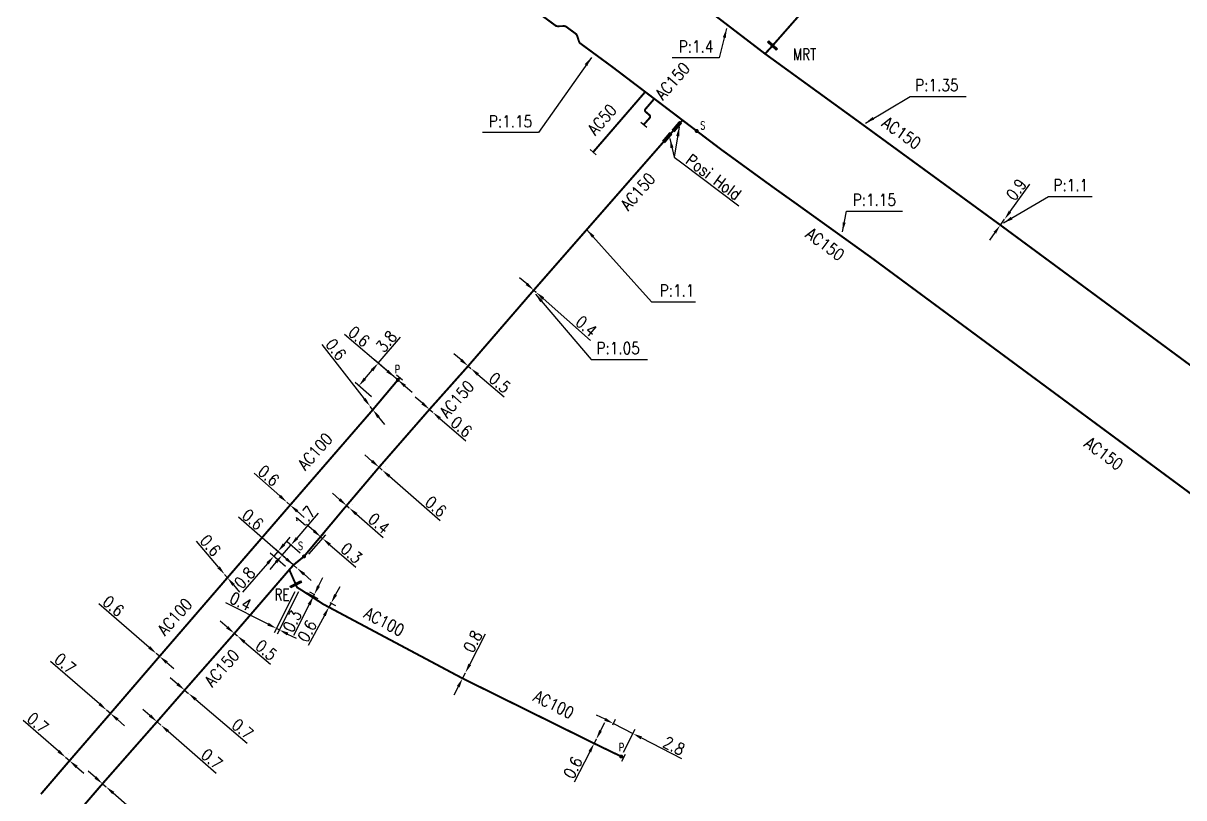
# Model space of a CAD drawing. Header units: millimetres. Extents: x 160996 to 162003, y 120996 to 122000.
# Drawn here: x 160997.7 to 161145.7, y 121788.2 to 121886.9 of the extents above; entities that cross this region are included whole.
import ezdxf
from ezdxf.enums import TextEntityAlignment as Align

# ---------------------------------------------------------------- set-up
doc = ezdxf.new("R2010")
doc.units = ezdxf.units.MM
doc.header["$PDMODE"] = 34
doc.linetypes.add('L_100_AP', pattern=[14, 10, -1.5, 1, -1.5])
doc.linetypes.add('L_100_PE', pattern=[14, 10, -1.5, 1, -1.5])
doc.layers.get('0').update_dxf_attribs({"linetype": 'CONTINUOUS'})
doc.layers.get('Defpoints').update_dxf_attribs({"linetype": 'CONTINUOUS'})
for name, color, linetype in [('L_140', 3, 'CONTINUOUS'), ('L_300', 7, 'CONTINUOUS'), ('L_340', 7, 'CONTINUOUS')]:
    doc.layers.add(name, color=color, linetype=linetype)
doc.styles.add('G_ROMANS', font='ROMANS.SHX', dxfattribs={"width": 0.75})
doc.styles.get("Standard").update_dxf_attribs({"font": 'romans.shx', "width": 0.85})
doc.dimstyles.get("Standard").update_dxf_attribs({"dimtxt": 1.5, "dimasz": 1.2, "dimexe": 0.625, "dimexo": 0.625, "dimgap": 0.25, "dimtad": 1, "dimdec": 1, "dimzin": 0, "dimdsep": 46, "dimtxsty": 'Standard', "dimcen": -0.5, "dimadec": 0, "dimazin": 0, "dimtfac": 1, "dimtdec": 1, "dimtmove": 0, "dimatfit": 3, "dimfxl": 0, "dimtolj": 1, "dimtzin": 0, "dimarcsym": 0})

# ---------------------------------------------------------------- blocks, each defined once
blk = doc.blocks.new('*D90')
at = {"layer": 'Defpoints', "color": 0, "linetype": 'Continuous', "transparency": 16777216}
for p in [(161072.61, 121796.91), (161072.98, 121797.62), (161073.97, 121793.43)]:
    blk.add_point(p, dxfattribs=at)
at = {"layer": 'L_340', "color": 0, "linetype": 'Continuous', "lineweight": -2, "transparency": 16777216}
for p, q in [((161071.91, 121798.17), (161070.84, 121798.72)), ((161072.9, 121797.47), (161073.26, 121798.18)), ((161072.98, 121797.62), (161075.47, 121796.35)), ((161074.26, 121793.98), (161075.75, 121796.9)), ((161076.54, 121795.8), (161081.66, 121793.18))]:
    blk.add_line(p, q, dxfattribs=at)
at = {"layer": 'L_340', "color": 0, "linetype": 'Continuous', "transparency": 16777216}
for points in [[(161072, 121798.35), (161071.82, 121797.99), (161072.98, 121797.62)], [(161076.63, 121795.98), (161076.44, 121795.62), (161075.47, 121796.35)]]:
    blk.add_solid(points, dxfattribs=at)
at = {"layer": 'L_340', "color": 0, "linetype": 'Continuous', "transparency": 16777216, "insert": (161080.7, 121794.79), "char_height": 1.5, "attachment_point": 5, "rotation": 332.8809}
blk.add_mtext('\\A1;2.8', dxfattribs=at)
blk = doc.blocks.new('*D91')
at = {"layer": 'Defpoints', "color": 0, "linetype": 'Continuous', "transparency": 16777216}
for p in [(161070.51, 121795.1), (161070.79, 121795.63), (161070.79, 121795.63)]:
    blk.add_point(p, dxfattribs=at)
at = {"layer": 'L_140', "color": 0, "linetype": 'Continuous', "lineweight": -2, "transparency": 16777216}
for p, q in [((161071.33, 121796.7), (161071.88, 121797.77)), ((161070.79, 121795.63), (161070.51, 121795.1)), ((161069.97, 121794.03), (161067.97, 121790.14))]:
    blk.add_line(p, q, dxfattribs=at)
at = {"layer": 'L_140', "color": 0, "linetype": 'Continuous', "transparency": 16777216}
for points in [[(161071.16, 121796.79), (161071.51, 121796.61), (161070.79, 121795.63)], [(161069.79, 121794.12), (161070.14, 121793.94), (161070.51, 121795.1)]]:
    blk.add_solid(points, dxfattribs=at)
at = {"layer": 'L_140', "color": 0, "linetype": 'Continuous', "transparency": 16777216, "insert": (161067.81, 121792.01), "char_height": 1.5, "attachment_point": 5, "rotation": 62.8809}
blk.add_mtext('\\A1;0.6', dxfattribs=at)
blk = doc.blocks.new('*D92')
at = {"layer": 'Defpoints', "color": 0, "linetype": 'Continuous', "transparency": 16777216}
for p in [(161054.11, 121804.1), (161054.11, 121804.1), (161053.74, 121803.39)]:
    blk.add_point(p, dxfattribs=at)
at = {"layer": 'L_140', "color": 0, "linetype": 'Continuous', "lineweight": -2, "transparency": 16777216}
for p, q in [((161054.66, 121805.17), (161056.66, 121809.05)), ((161053.74, 121803.39), (161054.11, 121804.1)), ((161053.19, 121802.32), (161052.64, 121801.26))]:
    blk.add_line(p, q, dxfattribs=at)
at = {"layer": 'L_140', "color": 0, "linetype": 'Continuous', "transparency": 16777216}
for points in [[(161054.48, 121805.26), (161054.83, 121805.07), (161054.11, 121804.1)], [(161053.02, 121802.42), (161053.37, 121802.23), (161053.74, 121803.39)]]:
    blk.add_solid(points, dxfattribs=at)
at = {"layer": 'L_140', "color": 0, "linetype": 'Continuous', "transparency": 16777216, "insert": (161055.04, 121808.1), "char_height": 1.5, "attachment_point": 5, "rotation": 62.7581}
blk.add_mtext('\\A1;0.8', dxfattribs=at)
blk = doc.blocks.new('L_340_07')
at = {"color": 0, "linetype": 'Continuous', "const_width": 0.25, "flags": 128}
blk.add_lwpolyline([(0, 0), (0.35, 0)], dxfattribs=at)
at = {"color": 0, "linetype": 'Continuous', "flags": 128}
blk.add_lwpolyline([(0.35, -0.5), (0.35, 0.5)], dxfattribs=at)
at = {"color": 0, "linetype": 'Continuous', "width": 0.75, "flags": 3}
for tag, p in [('DEF_LEG', (0.72, -3.47)), ('DEF_COUP', (0.72, -5.97)), ('DEF_TYPE', (0.72, -8.47))]:
    blk.add_attdef(tag, text='', height=1.2, dxfattribs=at).set_placement(p, align=Align.MIDDLE)
blk = doc.blocks.new('*D99')
at = {"layer": 'Defpoints', "color": 0, "linetype": 'Continuous', "transparency": 16777216}
for p in [(161041.97, 121838.07), (161041.97, 121838.07), (161042.31, 121837.64)]:
    blk.add_point(p, dxfattribs=at)
at = {"layer": 'L_140', "color": 0, "linetype": 'Continuous', "lineweight": -2, "transparency": 16777216}
for p, q in [((161041.24, 121839.02), (161035.86, 121845.97)), ((161042.31, 121837.64), (161041.97, 121838.07)), ((161043.04, 121836.69), (161043.78, 121835.74))]:
    blk.add_line(p, q, dxfattribs=at)
at = {"layer": 'L_140', "color": 0, "linetype": 'Continuous', "transparency": 16777216}
for points in [[(161041.39, 121839.14), (161041.08, 121838.9), (161041.97, 121838.07)], [(161043.2, 121836.81), (161042.88, 121836.57), (161042.31, 121837.64)]]:
    blk.add_solid(points, dxfattribs=at)
at = {"layer": 'L_140', "color": 0, "linetype": 'Continuous', "transparency": 16777216, "insert": (161037.62, 121845.33), "char_height": 1.5, "attachment_point": 5, "rotation": 307.7502}
blk.add_mtext('\\A1;0.6', dxfattribs=at)
blk = doc.blocks.new('*D100')
at = {"layer": 'Defpoints', "color": 0, "linetype": 'Continuous', "transparency": 16777216}
for p in [(161045.5, 121841.44), (161040.52, 121840.68), (161042.61, 121838.9)]:
    blk.add_point(p, dxfattribs=at)
at = {"layer": 'L_340', "color": 0, "linetype": 'Continuous', "lineweight": -2, "transparency": 16777216}
for p, q in [((161042.99, 121843.57), (161045.82, 121846.9)), ((161045.02, 121841.84), (161042.51, 121843.98)), ((161041.3, 121841.59), (161042.21, 121842.66)), ((161042.14, 121839.3), (161040.05, 121841.09))]:
    blk.add_line(p, q, dxfattribs=at)
at = {"layer": 'L_340', "color": 0, "linetype": 'Continuous', "transparency": 16777216}
for points in [[(161042.05, 121842.79), (161042.36, 121842.53), (161042.99, 121843.57)], [(161041.15, 121841.72), (161041.45, 121841.46), (161040.52, 121840.68)]]:
    blk.add_solid(points, dxfattribs=at)
at = {"layer": 'L_340', "color": 0, "linetype": 'Continuous', "transparency": 16777216, "insert": (161044.03, 121846.34), "char_height": 1.5, "attachment_point": 5, "rotation": 49.587}
blk.add_mtext('\\A1;3.8', dxfattribs=at)
blk = doc.blocks.new('*D101')
at = {"layer": 'Defpoints', "color": 0, "linetype": 'Continuous', "transparency": 16777216}
for p in [(161045.08, 121841.79), (161045.08, 121841.79), (161045.5, 121841.44)]:
    blk.add_point(p, dxfattribs=at)
at = {"layer": 'L_340', "color": 0, "linetype": 'Continuous', "lineweight": -2, "transparency": 16777216}
for p, q in [((161044.16, 121842.57), (161038.69, 121847.23)), ((161045.5, 121841.44), (161045.08, 121841.79)), ((161046.41, 121840.66), (161047.32, 121839.88))]:
    blk.add_line(p, q, dxfattribs=at)
at = {"layer": 'L_340', "color": 0, "linetype": 'Continuous', "transparency": 16777216}
for points in [[(161044.29, 121842.72), (161044.03, 121842.42), (161045.08, 121841.79)], [(161046.54, 121840.81), (161046.28, 121840.51), (161045.5, 121841.44)]]:
    blk.add_solid(points, dxfattribs=at)
at = {"layer": 'L_340', "color": 0, "linetype": 'Continuous', "transparency": 16777216, "insert": (161040.55, 121846.96), "char_height": 1.5, "attachment_point": 5, "rotation": 319.587}
blk.add_mtext('\\A1;0.6', dxfattribs=at)
blk = doc.blocks.new('*D102')
at = {"layer": 'Defpoints', "color": 0, "linetype": 'Continuous', "transparency": 16777216}
for p in [(161031.36, 121825.84), (161031.36, 121825.84), (161031.77, 121825.48)]:
    blk.add_point(p, dxfattribs=at)
at = {"layer": 'L_140', "color": 0, "linetype": 'Continuous', "lineweight": -2, "transparency": 16777216}
for p, q in [((161030.46, 121826.64), (161027.18, 121829.53)), ((161031.77, 121825.48), (161031.36, 121825.84)), ((161032.67, 121824.69), (161033.57, 121823.89))]:
    blk.add_line(p, q, dxfattribs=at)
at = {"layer": 'L_140', "color": 0, "linetype": 'Continuous', "transparency": 16777216}
for points in [[(161030.59, 121826.79), (161030.32, 121826.49), (161031.36, 121825.84)], [(161032.8, 121824.84), (161032.54, 121824.54), (161031.77, 121825.48)]]:
    blk.add_solid(points, dxfattribs=at)
at = {"layer": 'L_140', "color": 0, "linetype": 'Continuous', "transparency": 16777216, "insert": (161029.03, 121829.23), "char_height": 1.5, "attachment_point": 5, "rotation": 318.621}
blk.add_mtext('\\A1;0.6', dxfattribs=at)
blk = doc.blocks.new('*D103')
at = {"layer": 'Defpoints', "color": 0, "linetype": 'Continuous', "transparency": 16777216}
for p in [(161023.42, 121816.64), (161023.42, 121816.64), (161023.77, 121816.22)]:
    blk.add_point(p, dxfattribs=at)
at = {"layer": 'L_140', "color": 0, "linetype": 'Continuous', "lineweight": -2, "transparency": 16777216}
for p, q in [((161022.64, 121817.55), (161019.82, 121820.89)), ((161023.77, 121816.22), (161023.42, 121816.64)), ((161024.55, 121815.3), (161025.32, 121814.39))]:
    blk.add_line(p, q, dxfattribs=at)
at = {"layer": 'L_140', "color": 0, "linetype": 'Continuous', "transparency": 16777216}
for points in [[(161022.8, 121817.68), (161022.49, 121817.43), (161023.42, 121816.64)], [(161024.7, 121815.43), (161024.4, 121815.17), (161023.77, 121816.22)]]:
    blk.add_solid(points, dxfattribs=at)
at = {"layer": 'L_140', "color": 0, "linetype": 'Continuous', "transparency": 16777216, "insert": (161021.61, 121820.33), "char_height": 1.5, "attachment_point": 5, "rotation": 310.2196}
blk.add_mtext('\\A1;0.6', dxfattribs=at)
blk = doc.blocks.new('*D104')
at = {"layer": 'Defpoints', "color": 0, "linetype": 'Continuous', "transparency": 16777216}
for p in [(161014.71, 121806.56), (161014.71, 121806.56), (161015.12, 121806.2)]:
    blk.add_point(p, dxfattribs=at)
at = {"layer": 'L_140', "color": 0, "linetype": 'Continuous', "lineweight": -2, "transparency": 16777216}
for p, q in [((161013.8, 121807.34), (161007.38, 121812.89)), ((161015.12, 121806.2), (161014.71, 121806.56)), ((161016.03, 121805.42), (161016.94, 121804.63))]:
    blk.add_line(p, q, dxfattribs=at)
at = {"layer": 'L_140', "color": 0, "linetype": 'Continuous', "transparency": 16777216}
for points in [[(161013.93, 121807.5), (161013.67, 121807.19), (161014.71, 121806.56)], [(161016.16, 121805.57), (161015.9, 121805.26), (161015.12, 121806.2)]]:
    blk.add_solid(points, dxfattribs=at)
at = {"layer": 'L_140', "color": 0, "linetype": 'Continuous', "transparency": 16777216, "insert": (161009.24, 121812.61), "char_height": 1.5, "attachment_point": 5, "rotation": 319.169}
blk.add_mtext('\\A1;0.6', dxfattribs=at)
blk = doc.blocks.new('*D105')
at = {"layer": 'Defpoints', "color": 0, "linetype": 'Continuous', "transparency": 16777216}
for p in [(161008.37, 121799.34), (161008.37, 121799.34), (161008.86, 121798.92)]:
    blk.add_point(p, dxfattribs=at)
at = {"layer": 'L_140', "color": 0, "linetype": 'Continuous', "lineweight": -2, "transparency": 16777216}
for p, q in [((161007.47, 121800.13), (161001.23, 121805.56)), ((161008.86, 121798.92), (161008.37, 121799.34)), ((161009.77, 121798.13), (161010.67, 121797.34))]:
    blk.add_line(p, q, dxfattribs=at)
at = {"layer": 'L_140', "color": 0, "linetype": 'Continuous', "transparency": 16777216}
for points in [[(161007.6, 121800.28), (161007.34, 121799.98), (161008.37, 121799.34)], [(161009.9, 121798.28), (161009.64, 121797.98), (161008.86, 121798.92)]]:
    blk.add_solid(points, dxfattribs=at)
at = {"layer": 'L_140', "color": 0, "linetype": 'Continuous', "transparency": 16777216, "insert": (161003.09, 121805.28), "char_height": 1.5, "attachment_point": 5, "rotation": 318.9322}
blk.add_mtext('\\A1;0.7', dxfattribs=at)
blk = doc.blocks.new('*D106')
at = {"layer": 'Defpoints', "color": 0, "linetype": 'Continuous', "transparency": 16777216}
for p in [(161003.15, 121793.32), (161003.15, 121793.32), (161003.64, 121792.89)]:
    blk.add_point(p, dxfattribs=at)
at = {"layer": 'L_140', "color": 0, "linetype": 'Continuous', "lineweight": -2, "transparency": 16777216}
for p, q in [((161002.24, 121794.1), (160997.74, 121798.01)), ((161003.56, 121793.79), (161003.56, 121793.79)), ((161003.64, 121792.89), (161003.15, 121793.32)), ((161004.05, 121793.37), (161004.05, 121793.37)), ((161004.55, 121792.11), (161005.45, 121791.32))]:
    blk.add_line(p, q, dxfattribs=at)
at = {"layer": 'L_140', "color": 0, "linetype": 'Continuous', "transparency": 16777216}
for points in [[(161002.37, 121794.26), (161002.11, 121793.95), (161003.15, 121793.32)], [(161004.68, 121792.26), (161004.42, 121791.96), (161003.64, 121792.89)]]:
    blk.add_solid(points, dxfattribs=at)
at = {"layer": 'L_140', "color": 0, "linetype": 'Continuous', "transparency": 16777216, "insert": (160999.59, 121797.72), "char_height": 1.5, "attachment_point": 5, "rotation": 319.089}
blk.add_mtext('\\A1;0.7', dxfattribs=at)
blk = doc.blocks.new('*D108')
at = {"layer": 'Defpoints', "color": 0, "linetype": 'Continuous', "transparency": 16777216}
for p in [(161007.85, 121789.96), (161008.3, 121789.57), (161008.3, 121789.57)]:
    blk.add_point(p, dxfattribs=at)
at = {"layer": 'L_140', "color": 0, "linetype": 'Continuous', "lineweight": -2, "transparency": 16777216}
for p, q in [((161006.95, 121790.75), (161006.04, 121791.54)), ((161007.85, 121789.96), (161008.3, 121789.57)), ((161009.21, 121788.78), (161015.4, 121783.38))]:
    blk.add_line(p, q, dxfattribs=at)
at = {"layer": 'L_140', "color": 0, "linetype": 'Continuous', "transparency": 16777216}
for points in [[(161007.08, 121790.9), (161006.82, 121790.6), (161007.85, 121789.96)], [(161009.34, 121788.93), (161009.08, 121788.63), (161008.3, 121789.57)]]:
    blk.add_solid(points, dxfattribs=at)
at = {"layer": 'L_140', "color": 0, "linetype": 'Continuous', "transparency": 16777216, "insert": (161014.86, 121785.17), "char_height": 1.5, "attachment_point": 5, "rotation": 318.8844}
blk.add_mtext('\\A1;0.6', dxfattribs=at)
blk = doc.blocks.new('*D109')
at = {"layer": 'Defpoints', "color": 0, "linetype": 'Continuous', "transparency": 16777216}
for p in [(161014.8, 121797.86), (161015.29, 121797.44), (161015.29, 121797.44)]:
    blk.add_point(p, dxfattribs=at)
at = {"layer": 'L_140', "color": 0, "linetype": 'Continuous', "lineweight": -2, "transparency": 16777216}
for p, q in [((161013.9, 121798.65), (161012.99, 121799.44)), ((161014.8, 121797.86), (161015.29, 121797.44)), ((161016.2, 121796.65), (161022.33, 121791.3))]:
    blk.add_line(p, q, dxfattribs=at)
at = {"layer": 'L_140', "color": 0, "linetype": 'Continuous', "transparency": 16777216}
for points in [[(161014.03, 121798.8), (161013.77, 121798.5), (161014.8, 121797.86)], [(161016.33, 121796.8), (161016.06, 121796.5), (161015.29, 121797.44)]]:
    blk.add_solid(points, dxfattribs=at)
at = {"layer": 'L_140', "color": 0, "linetype": 'Continuous', "transparency": 16777216, "insert": (161021.79, 121793.1), "char_height": 1.5, "attachment_point": 5, "rotation": 318.9234}
blk.add_mtext('\\A1;0.7', dxfattribs=at)
blk = doc.blocks.new('*D110')
at = {"layer": 'Defpoints', "color": 0, "linetype": 'Continuous', "transparency": 16777216}
for p in [(161018.32, 121801.9), (161018.81, 121801.48), (161018.81, 121801.48)]:
    blk.add_point(p, dxfattribs=at)
at = {"layer": 'L_140', "color": 0, "linetype": 'Continuous', "lineweight": -2, "transparency": 16777216}
for p, q in [((161017.4, 121802.67), (161016.49, 121803.45)), ((161018.32, 121801.9), (161018.81, 121801.48)), ((161019.73, 121800.7), (161026.27, 121795.14))]:
    blk.add_line(p, q, dxfattribs=at)
at = {"layer": 'L_140', "color": 0, "linetype": 'Continuous', "transparency": 16777216}
for points in [[(161017.53, 121802.83), (161017.27, 121802.52), (161018.32, 121801.9)], [(161019.86, 121800.85), (161019.6, 121800.55), (161018.81, 121801.48)]]:
    blk.add_solid(points, dxfattribs=at)
at = {"layer": 'L_140', "color": 0, "linetype": 'Continuous', "transparency": 16777216, "insert": (161025.71, 121796.92), "char_height": 1.5, "attachment_point": 5, "rotation": 319.6171}
blk.add_mtext('\\A1;0.7', dxfattribs=at)
blk = doc.blocks.new('*D111')
at = {"layer": 'Defpoints', "color": 0, "linetype": 'Continuous', "transparency": 16777216}
for p in [(161024.66, 121809.12), (161025.04, 121808.8), (161025.04, 121808.8)]:
    blk.add_point(p, dxfattribs=at)
at = {"layer": 'L_140', "color": 0, "linetype": 'Continuous', "lineweight": -2, "transparency": 16777216}
for p, q in [((161023.74, 121809.9), (161022.83, 121810.68)), ((161024.66, 121809.12), (161025.04, 121808.8)), ((161025.95, 121808.02), (161029.28, 121805.19))]:
    blk.add_line(p, q, dxfattribs=at)
at = {"layer": 'L_140', "color": 0, "linetype": 'Continuous', "transparency": 16777216}
for points in [[(161023.87, 121810.05), (161023.61, 121809.75), (161024.66, 121809.12)], [(161026.08, 121808.17), (161025.82, 121807.87), (161025.04, 121808.8)]]:
    blk.add_solid(points, dxfattribs=at)
at = {"layer": 'L_140', "color": 0, "linetype": 'Continuous', "transparency": 16777216, "insert": (161028.72, 121806.98), "char_height": 1.5, "attachment_point": 5, "rotation": 319.6255}
blk.add_mtext('\\A1;0.5', dxfattribs=at)
blk = doc.blocks.new('*D112')
at = {"layer": 'Defpoints', "color": 0, "linetype": 'Continuous', "transparency": 16777216}
for p in [(161032.19, 121817.84), (161032.64, 121817.45), (161032.64, 121817.45)]:
    blk.add_point(p, dxfattribs=at)
at = {"layer": 'L_140', "color": 0, "linetype": 'Continuous', "lineweight": -2, "transparency": 16777216}
for p, q in [((161031.28, 121818.63), (161025.17, 121823.94)), ((161032.64, 121817.45), (161032.19, 121817.84)), ((161033.55, 121816.66), (161034.45, 121815.88))]:
    blk.add_line(p, q, dxfattribs=at)
at = {"layer": 'L_140', "color": 0, "linetype": 'Continuous', "transparency": 16777216}
for points in [[(161031.41, 121818.78), (161031.15, 121818.48), (161032.19, 121817.84)], [(161033.68, 121816.81), (161033.42, 121816.51), (161032.64, 121817.45)]]:
    blk.add_solid(points, dxfattribs=at)
at = {"layer": 'L_140', "color": 0, "linetype": 'Continuous', "transparency": 16777216, "insert": (161027.02, 121823.65), "char_height": 1.5, "attachment_point": 5, "rotation": 319.0488}
blk.add_mtext('\\A1;0.6', dxfattribs=at)
blk = doc.blocks.new('*D113')
at = {"layer": 'Defpoints', "color": 0, "linetype": 'Continuous', "transparency": 16777216}
for p in [(161032.65, 121814.99), (161033.1, 121814.98), (161030.38, 121809.58)]:
    blk.add_point(p, dxfattribs=at)
at = {"layer": 'L_140', "color": 0, "linetype": 'Continuous', "lineweight": -2, "transparency": 16777216}
for p, q in [((161032.37, 121814.43), (161029.74, 121809.2)), ((161032.82, 121814.42), (161030.1, 121809.02)), ((161028.95, 121810.3), (161023.55, 121813.02)), ((161030.38, 121809.58), (161030.02, 121809.76)), ((161031.45, 121809.04), (161032.53, 121808.5))]:
    blk.add_line(p, q, dxfattribs=at)
at = {"layer": 'L_140', "color": 0, "linetype": 'Continuous', "transparency": 16777216}
for points in [[(161029.04, 121810.48), (161028.86, 121810.12), (161030.02, 121809.76)], [(161031.54, 121809.22), (161031.36, 121808.86), (161030.38, 121809.58)]]:
    blk.add_solid(points, dxfattribs=at)
at = {"layer": 'L_140', "color": 0, "linetype": 'Continuous', "transparency": 16777216, "insert": (161025.44, 121813.19), "char_height": 1.5, "attachment_point": 5, "rotation": 333.2834}
blk.add_mtext('\\A1;0.4', dxfattribs=at)
blk = doc.blocks.new('*D114')
at = {"layer": 'Defpoints', "color": 0, "linetype": 'Continuous', "transparency": 16777216}
for p in [(161033.28, 121814.6), (161034.85, 121814.09), (161035.49, 121813.77)]:
    blk.add_point(p, dxfattribs=at)
at = {"layer": 'L_140', "color": 0, "linetype": 'Continuous', "lineweight": -2, "transparency": 16777216}
for p, q in [((161035.39, 121815.16), (161035.93, 121816.24)), ((161033.84, 121814.32), (161035.3, 121813.59)), ((161034.93, 121814.05), (161034.29, 121814.37)), ((161034.2, 121812.8), (161032.21, 121808.84)), ((161034.85, 121814.09), (161034.74, 121813.87))]:
    blk.add_line(p, q, dxfattribs=at)
at = {"layer": 'L_140', "color": 0, "linetype": 'Continuous', "transparency": 16777216}
for points in [[(161035.21, 121815.25), (161035.57, 121815.07), (161034.85, 121814.09)], [(161034.02, 121812.89), (161034.38, 121812.71), (161034.74, 121813.87)]]:
    blk.add_solid(points, dxfattribs=at)
at = {"layer": 'L_140', "color": 0, "linetype": 'Continuous', "transparency": 16777216, "insert": (161032.03, 121810.7), "char_height": 1.5, "attachment_point": 5, "rotation": 63.2834}
blk.add_mtext('\\A1;0.3', dxfattribs=at)
blk = doc.blocks.new('*D115')
at = {"layer": 'Defpoints', "color": 0, "linetype": 'Continuous', "transparency": 16777216}
for p in [(161030.75, 121819.09), (161033.53, 121818.93), (161032.64, 121817.45)]:
    blk.add_point(p, dxfattribs=at)
at = {"layer": 'L_300', "color": 0, "linetype": 'Continuous', "lineweight": -2, "transparency": 16777216}
for p, q in [((161032.65, 121821.28), (161035.39, 121824.45)), ((161030.75, 121819.09), (161031.86, 121820.38)), ((161033.06, 121819.34), (161031.39, 121820.79)), ((161032.17, 121817.86), (161030.28, 121819.5)), ((161029.96, 121818.19), (161029.18, 121817.28))]:
    blk.add_line(p, q, dxfattribs=at)
at = {"layer": 'L_300', "color": 0, "linetype": 'Continuous', "transparency": 16777216}
for points in [[(161032.5, 121821.41), (161032.8, 121821.15), (161031.86, 121820.38)], [(161029.81, 121818.32), (161030.11, 121818.05), (161030.75, 121819.09)]]:
    blk.add_solid(points, dxfattribs=at)
at = {"layer": 'L_300', "color": 0, "linetype": 'Continuous', "transparency": 16777216, "insert": (161033.66, 121823.97), "char_height": 1.5, "attachment_point": 5, "rotation": 49.0488}
blk.add_mtext('\\A1;1.7', dxfattribs=at)
blk = doc.blocks.new('*D116')
at = {"layer": 'Defpoints', "color": 0, "linetype": 'Continuous', "transparency": 16777216}
for p in [(161035.91, 121821.22), (161033.53, 121818.93), (161033.75, 121818.73)]:
    blk.add_point(p, dxfattribs=at)
at = {"layer": 'L_300', "color": 0, "linetype": 'Continuous', "lineweight": -2, "transparency": 16777216}
for p, q in [((161034.78, 121822.2), (161033.87, 121822.99)), ((161033.94, 121819.4), (161036.09, 121821.89)), ((161034.16, 121819.21), (161036.32, 121821.69)), ((161035.68, 121821.41), (161035.91, 121821.22)), ((161036.82, 121820.43), (161040.12, 121817.57))]:
    blk.add_line(p, q, dxfattribs=at)
at = {"layer": 'L_300', "color": 0, "linetype": 'Continuous', "transparency": 16777216}
for points in [[(161034.91, 121822.35), (161034.65, 121822.05), (161035.68, 121821.41)], [(161036.95, 121820.58), (161036.69, 121820.28), (161035.91, 121821.22)]]:
    blk.add_solid(points, dxfattribs=at)
at = {"layer": 'L_300', "color": 0, "linetype": 'Continuous', "transparency": 16777216, "insert": (161039.58, 121819.36), "char_height": 1.5, "attachment_point": 5, "rotation": 319.0488}
blk.add_mtext('\\A1;0.3', dxfattribs=at)
blk = doc.blocks.new('*D117')
at = {"layer": 'Defpoints', "color": 0, "linetype": 'Continuous', "transparency": 16777216}
for p in [(161038.96, 121825.42), (161039.3, 121825.12), (161039.3, 121825.12)]:
    blk.add_point(p, dxfattribs=at)
at = {"layer": 'L_140', "color": 0, "linetype": 'Continuous', "lineweight": -2, "transparency": 16777216}
for p, q in [((161038.06, 121826.2), (161037.15, 121826.99)), ((161038.96, 121825.42), (161039.3, 121825.12)), ((161039.37, 121825.89), (161039.37, 121825.89)), ((161039.71, 121825.59), (161039.71, 121825.59)), ((161040.21, 121824.33), (161043.64, 121821.34))]:
    blk.add_line(p, q, dxfattribs=at)
at = {"layer": 'L_140', "color": 0, "linetype": 'Continuous', "transparency": 16777216}
for points in [[(161038.19, 121826.36), (161037.93, 121826.05), (161038.96, 121825.42)], [(161040.34, 121824.48), (161040.07, 121824.18), (161039.3, 121825.12)]]:
    blk.add_solid(points, dxfattribs=at)
at = {"layer": 'L_140', "color": 0, "linetype": 'Continuous', "transparency": 16777216, "insert": (161043.08, 121823.15), "char_height": 1.5, "attachment_point": 5, "rotation": 318.9094}
blk.add_mtext('\\A1;0.4', dxfattribs=at)
blk = doc.blocks.new('*D118')
at = {"layer": 'Defpoints', "color": 0, "linetype": 'Continuous', "transparency": 16777216}
for p in [(161043.1, 121830.31), (161043.51, 121829.95), (161043.51, 121829.95)]:
    blk.add_point(p, dxfattribs=at)
at = {"layer": 'L_140', "color": 0, "linetype": 'Continuous', "lineweight": -2, "transparency": 16777216}
for p, q in [((161042.2, 121831.1), (161041.29, 121831.89)), ((161043.51, 121830.78), (161043.51, 121830.78)), ((161043.1, 121830.31), (161043.51, 121829.95)), ((161043.92, 121830.42), (161043.92, 121830.42)), ((161044.42, 121829.16), (161050.88, 121823.5))]:
    blk.add_line(p, q, dxfattribs=at)
at = {"layer": 'L_140', "color": 0, "linetype": 'Continuous', "transparency": 16777216}
for points in [[(161042.33, 121831.25), (161042.06, 121830.95), (161043.1, 121830.31)], [(161044.55, 121829.31), (161044.28, 121829.01), (161043.51, 121829.95)]]:
    blk.add_solid(points, dxfattribs=at)
at = {"layer": 'L_140', "color": 0, "linetype": 'Continuous', "transparency": 16777216, "insert": (161050.35, 121825.3), "char_height": 1.5, "attachment_point": 5, "rotation": 318.8083}
blk.add_mtext('\\A1;0.6', dxfattribs=at)
blk = doc.blocks.new('*D119')
at = {"layer": 'Defpoints', "color": 0, "linetype": 'Continuous', "transparency": 16777216}
for p in [(161049.53, 121837.68), (161049.94, 121837.32), (161049.94, 121837.32)]:
    blk.add_point(p, dxfattribs=at)
at = {"layer": 'L_140', "color": 0, "linetype": 'Continuous', "lineweight": -2, "transparency": 16777216}
for p, q in [((161048.62, 121838.46), (161047.72, 121839.25)), ((161049.53, 121837.68), (161049.94, 121837.32)), ((161050.85, 121836.53), (161054.15, 121833.67))]:
    blk.add_line(p, q, dxfattribs=at)
at = {"layer": 'L_140', "color": 0, "linetype": 'Continuous', "transparency": 16777216}
for points in [[(161048.75, 121838.61), (161048.49, 121838.31), (161049.53, 121837.68)], [(161050.98, 121836.68), (161050.72, 121836.38), (161049.94, 121837.32)]]:
    blk.add_solid(points, dxfattribs=at)
at = {"layer": 'L_140', "color": 0, "linetype": 'Continuous', "transparency": 16777216, "insert": (161053.61, 121835.46), "char_height": 1.5, "attachment_point": 5, "rotation": 319.0607}
blk.add_mtext('\\A1;0.6', dxfattribs=at)
blk = doc.blocks.new('*D120')
at = {"layer": 'Defpoints', "color": 0, "linetype": 'Continuous', "transparency": 16777216}
for p in [(161054.46, 121843.21), (161054.8, 121842.91), (161054.8, 121842.91)]:
    blk.add_point(p, dxfattribs=at)
at = {"layer": 'L_140', "color": 0, "linetype": 'Continuous', "lineweight": -2, "transparency": 16777216}
for p, q in [((161053.55, 121843.99), (161052.63, 121844.77)), ((161054.46, 121843.21), (161054.8, 121842.91)), ((161055.71, 121842.13), (161059.03, 121839.29))]:
    blk.add_line(p, q, dxfattribs=at)
at = {"layer": 'L_140', "color": 0, "linetype": 'Continuous', "transparency": 16777216}
for points in [[(161053.68, 121844.14), (161053.42, 121843.83), (161054.46, 121843.21)], [(161055.84, 121842.28), (161055.58, 121841.98), (161054.8, 121842.91)]]:
    blk.add_solid(points, dxfattribs=at)
at = {"layer": 'L_140', "color": 0, "linetype": 'Continuous', "transparency": 16777216, "insert": (161058.48, 121841.08), "char_height": 1.5, "attachment_point": 5, "rotation": 319.4029}
blk.add_mtext('\\A1;0.5', dxfattribs=at)
blk = doc.blocks.new('*D121')
at = {"layer": 'Defpoints', "color": 0, "linetype": 'Continuous', "transparency": 16777216}
for p in [(161030.2, 121819.57), (161031.66, 121817.24), (161032.64, 121817.45)]:
    blk.add_point(p, dxfattribs=at)
at = {"layer": 'L_140', "color": 0, "linetype": 'Continuous', "lineweight": -2, "transparency": 16777216}
for p, q in [((161030.99, 121820.47), (161031.77, 121821.38)), ((161031.19, 121817.65), (161029.2, 121819.37)), ((161030.2, 121819.57), (161029.68, 121818.96)), ((161032.17, 121817.86), (161029.73, 121819.98)), ((161028.89, 121818.05), (161025.68, 121814.36))]:
    blk.add_line(p, q, dxfattribs=at)
at = {"layer": 'L_140', "color": 0, "linetype": 'Continuous', "transparency": 16777216}
for points in [[(161030.84, 121820.6), (161031.14, 121820.34), (161030.2, 121819.57)], [(161028.74, 121818.19), (161029.04, 121817.92), (161029.68, 121818.96)]]:
    blk.add_solid(points, dxfattribs=at)
at = {"layer": 'L_140', "color": 0, "linetype": 'Continuous', "transparency": 16777216, "insert": (161025.96, 121816.21), "char_height": 1.5, "attachment_point": 5, "rotation": 49.0488}
blk.add_mtext('\\A1;0.8', dxfattribs=at)
blk = doc.blocks.new('L_340_20')
at = {"linetype": 'Continuous'}
blk.add_hatch(color=0, dxfattribs=at).paths.add_polyline_path([(0.12, 0.75), (-0.12, 0.75), (-0.12, -0.75), (0.12, -0.75)])
at = {"color": 0, "linetype": 'Continuous'}
blk.add_lwpolyline([(-0.12, 0.75), (0.12, 0.75), (0.12, -0.75), (-0.12, -0.75)], close=True, dxfattribs=at)
at = {"color": 0, "linetype": 'Continuous', "width": 0.75}
for tag, height, flags, p in [('RE', 1, 8, (0, 1.87)), ('DEF_LEG', 1.2, 3, (0, -5)), ('DEF_COUP', 1.2, 3, (0, -7.5)), ('DEF_TYPE', 1.2, 3, (0, -10))]:
    blk.add_attdef(tag, text='', height=height, dxfattribs=dict(at, flags=flags)).set_placement(p, align=Align.MIDDLE)
blk = doc.blocks.new('*D122')
at = {"layer": 'Defpoints', "color": 0, "linetype": 'Continuous', "transparency": 16777216}
for p in [(161036, 121812.84), (161036.29, 121813.37), (161036.99, 121812.99)]:
    blk.add_point(p, dxfattribs=at)
at = {"layer": 'L_140', "color": 0, "linetype": 'Continuous', "lineweight": -2, "transparency": 16777216}
for p, q in [((161037.56, 121814.05), (161038.13, 121815.11)), ((161036.99, 121812.99), (161036.7, 121812.46)), ((161036.84, 121813.08), (161037.54, 121812.7)), ((161036.14, 121811.41), (161034.07, 121807.56)), ((161036.55, 121812.55), (161037.26, 121812.17))]:
    blk.add_line(p, q, dxfattribs=at)
at = {"layer": 'L_140', "color": 0, "linetype": 'Continuous', "transparency": 16777216}
for points in [[(161037.38, 121814.14), (161037.73, 121813.95), (161036.99, 121812.99)], [(161035.96, 121811.5), (161036.31, 121811.31), (161036.7, 121812.46)]]:
    blk.add_solid(points, dxfattribs=at)
at = {"layer": 'L_140', "color": 0, "linetype": 'Continuous', "transparency": 16777216, "insert": (161033.94, 121809.43), "char_height": 1.5, "attachment_point": 5, "rotation": 61.7228}
blk.add_mtext('\\A1;0.6', dxfattribs=at)
blk = doc.blocks.new('*D424')
at = {"layer": 'Defpoints', "color": 0, "linetype": 'Continuous', "transparency": 16777216}
for p in [(161122.83, 121861.91), (161122.83, 121861.91), (161122.3, 121861.18)]:
    blk.add_point(p, dxfattribs=at)
at = {"layer": 'L_140', "color": 0, "linetype": 'Continuous', "lineweight": -2, "transparency": 16777216}
for p, q in [((161123.53, 121862.89), (161126.05, 121866.39)), ((161122.3, 121861.18), (161122.83, 121861.91)), ((161121.6, 121860.21), (161120.9, 121859.24))]:
    blk.add_line(p, q, dxfattribs=at)
at = {"layer": 'L_140', "color": 0, "linetype": 'Continuous', "transparency": 16777216}
for points in [[(161123.37, 121863.01), (161123.69, 121862.77), (161122.83, 121861.91)], [(161121.44, 121860.33), (161121.76, 121860.09), (161122.3, 121861.18)]]:
    blk.add_solid(points, dxfattribs=at)
at = {"layer": 'L_140', "color": 0, "linetype": 'Continuous', "transparency": 16777216, "insert": (161124.33, 121865.71), "char_height": 1.5, "attachment_point": 5, "rotation": 54.2661}
blk.add_mtext('\\A1;0.9', dxfattribs=at)
blk = doc.blocks.new('*D427')
at = {"layer": 'Defpoints', "color": 0, "linetype": 'Continuous', "transparency": 16777216}
for p in [(161062.82, 121852.88), (161063.12, 121852.62), (161063.12, 121852.62)]:
    blk.add_point(p, dxfattribs=at)
at = {"layer": 'L_140', "color": 0, "linetype": 'Continuous', "lineweight": -2, "transparency": 16777216}
for p, q in [((161061.92, 121853.68), (161061.02, 121854.47)), ((161062.82, 121852.88), (161063.12, 121852.62)), ((161064.02, 121851.82), (161070.07, 121846.46))]:
    blk.add_line(p, q, dxfattribs=at)
at = {"layer": 'L_140', "color": 0, "linetype": 'Continuous', "transparency": 16777216}
for points in [[(161062.05, 121853.83), (161061.79, 121853.53), (161062.82, 121852.88)], [(161064.15, 121851.97), (161063.89, 121851.67), (161063.12, 121852.62)]]:
    blk.add_solid(points, dxfattribs=at)
at = {"layer": 'L_140', "color": 0, "linetype": 'Continuous', "transparency": 16777216, "insert": (161069.52, 121848.28), "char_height": 1.5, "attachment_point": 5, "rotation": 318.4605}
blk.add_mtext('\\A1;0.4', dxfattribs=at)
blk = doc.blocks.new('L_340_17')
at = {"linetype": 'Continuous'}
blk.add_hatch(color=0, dxfattribs=at).paths.add_polyline_path([(0.12, 0.75), (-0.12, 0.75), (-0.12, -0.75), (0.12, -0.75)])
at = {"color": 0, "linetype": 'Continuous'}
blk.add_lwpolyline([(-0.12, 0.75), (0.12, 0.75), (0.12, -0.75), (-0.12, -0.75)], close=True, dxfattribs=at)
at = {"color": 0, "linetype": 'Continuous', "width": 0.75}
for tag, height, flags, p in [('MRT', 1, 8, (0, 1.88)), ('DEF_LEG', 1.2, 3, (0, -5)), ('DEF_COUP', 1.2, 3, (0, -7.5)), ('DEF_TYPE', 1.2, 3, (0, -10))]:
    blk.add_attdef(tag, text='', height=height, dxfattribs=dict(at, flags=flags)).set_placement(p, align=Align.MIDDLE)
blk = doc.blocks.new('L_300_12')
at = {"color": 0, "linetype": 'Continuous', "const_width": 0.248, "flags": 128}
blk.add_lwpolyline([(-0.13, 0, 1), (0.13, 0, 1)], format="xyb", close=True, dxfattribs=at)
at = {"linetype": 'Continuous', "style": 'G_ROMANS', "width": 0.75}
blk.add_attdef('P', text='', height=1, dxfattribs=at).set_placement((0, 1.33), align=Align.MIDDLE_CENTER)
at = {"color": 0, "linetype": 'Continuous', "width": 0.75, "flags": 3}
for tag, p in [('DEF_LEG', (0, -5)), ('DEF_COUP', (0, -7.5)), ('DEF_TYPE', (0, -10))]:
    blk.add_attdef(tag, text='', height=1.2, dxfattribs=at).set_placement(p, align=Align.MIDDLE)
blk = doc.blocks.new('L_300_11')
at = {"color": 0, "linetype": 'Continuous', "const_width": 0.248, "flags": 128}
blk.add_lwpolyline([(-0.13, 0, 1), (0.13, 0, 1)], format="xyb", close=True, dxfattribs=at)
at = {"linetype": 'Continuous', "style": 'G_ROMANS', "width": 0.75}
blk.add_attdef('S', text='', height=1, dxfattribs=at).set_placement((0, 1.35), align=Align.MIDDLE_CENTER)
at = {"color": 0, "linetype": 'Continuous', "width": 0.75, "flags": 3}
for tag, p in [('DEF_LEG', (0, -5)), ('DEF_COUP', (0, -7.5)), ('DEF_TYPE', (0, -10))]:
    blk.add_attdef(tag, text='', height=1.2, dxfattribs=at).set_placement(p, align=Align.MIDDLE)
blk = doc.blocks.new('L_340_02')
at = {"color": 0, "linetype": 'Continuous'}
blk.add_solid([(-0.75, 0.25), (0.75, 0.25), (-0.75, -0.25), (0.75, -0.25)], dxfattribs=at)
at = {"color": 0, "linetype": 'Continuous', "width": 0.75, "flags": 3}
for tag, p in [('DEF_LEG', (0, -4.75)), ('DEF_COUP', (0, -7.25)), ('DEF_TYPE', (0, -9.75))]:
    blk.add_attdef(tag, text='', height=1.2, dxfattribs=at).set_placement(p, align=Align.MIDDLE)

msp = doc.modelspace()

# ---------------------------------------------------------------- linework, layer by layer
at = {"layer": 'L_140', "linetype": 'L_100_PE', "flags": 128}
msp.add_lwpolyline([(161093.27, 121884.06, 0.25, 0.25, 0), (161100.32, 121892.07, 0.25, 0.25, 0), (161108.29, 121900.72, 0.25, 0.25, 0), (161131.64, 121925.87, 0.25, 0.25, 0), (161154.81, 121950.83, 0.25, 0.25, 0), (161177.8, 121975.48, 0.25, 0.25, 0), (161188.95, 121987.63, 0.25, 0.25, 0), (161200.38, 122000, 0, 0, 0)], format="xyseb", dxfattribs=at)
at = {"layer": 'L_140', "linetype": 'L_100_AP', "const_width": 0.25}
msp.add_lwpolyline([(161009.4, 121943.86), (161009.64, 121943.69), (161009.47, 121943.45), (161014.78, 121940.05), (161014.78, 121940.05), (161046.27, 121917.07), (161050.85, 121913.7), (161058.51, 121908.17), (161084.93, 121888.66), (161084.93, 121888.66), (161092.31, 121883.01), (161092.31, 121883.01), (161092.31, 121883.01), (161104.69, 121874.03), (161122.3, 121861.18), (161122.3, 121861.18), (161172.97, 121823.78), (161200.73, 121803.3), (161240.54, 121773.75)], dxfattribs=at)
msp.add_lwpolyline([(161155.3, 121820.48), (161105.92, 121856.98), (161096.13, 121864.01), (161093.43, 121865.93), (161086.7, 121870.82), (161083.6, 121873.17), (161072.88, 121881.31), (161068.77, 121884.33, -0.156702), (161068.59, 121884.58), (161068.35, 121885.32, 0.156702), (161068.17, 121885.57), (161066.99, 121886.44, 0.164617), (161066.68, 121886.54), (161065.89, 121886.53, -0.165155), (161065.58, 121886.62), (161033.6, 121910.28), (161027.85, 121914.61), (161027.33, 121915.6), (161026.35, 121916.33), (161025.34, 121917.11), (161024.09, 121916.92), (161009.03, 121928.11, 0.129715), (161008.79, 121928.2), (161000, 121929.29)], format="xyb", dxfattribs=at)
at = {"layer": 'L_140', "linetype": 'L_100_AP', "const_width": 0.25, "flags": 128}
for points in [[(161092.31, 121883.01), (161093.27, 121884.06)], [(161070.61, 121870.73), (161077.03, 121878.16)], [(161081.78, 121874.55), (161081.78, 121874.55), (161081.78, 121874.55), (161081.78, 121874.55), (161062.82, 121852.88), (161062.82, 121852.88), (161054.46, 121843.21), (161054.46, 121843.21), (161049.53, 121837.68), (161043.1, 121830.31), (161038.96, 121825.42), (161033.53, 121818.93), (161032.19, 121817.84), (161031.66, 121817.24), (161024.66, 121809.12), (161018.32, 121801.9), (161014.8, 121797.86), (161007.85, 121789.96), (161001.42, 121782.47), (161000, 121780.82)], [(161031.66, 121817.24), (161032.65, 121814.99), (161032.65, 121814.99), (161032.65, 121814.99), (161033.28, 121814.6), (161033.28, 121814.6), (161036, 121812.84), (161053.74, 121803.39), (161053.74, 121803.39), (161070.51, 121795.1), (161073.97, 121793.43)]]:
    msp.add_lwpolyline(points, dxfattribs=at)
msp.add_lwpolyline([(161078.19, 121877.28), (161077.06, 121875.97, 0.414214), (161077.08, 121875.62), (161077.57, 121875.2, -0.414214), (161077.6, 121874.84), (161077.08, 121874.25)], format="xyb", dxfattribs=at)
at = {"layer": 'L_140', "linetype": 'L_100_AP'}
msp.add_lwpolyline([(161000, 121788.64, 0.25, 0.25, 0), (161003.64, 121792.89, 0.25, 0.25, 0), (161008.86, 121798.92, 0.25, 0.25, 0), (161015.12, 121806.2, 0.25, 0.25, 0), (161023.77, 121816.22, 0.25, 0.25, 0), (161031.77, 121825.48, 0.25, 0.25, 0), (161042.31, 121837.64, 0.25, 0.25, 0), (161045.5, 121841.44, 0, 0, 0)], format="xyseb", dxfattribs=at)

# ---------------------------------------------------------------- block references
at = {"layer": 'L_300', "ltscale": 0.5}
ref = msp.add_blockref('L_300_11', (161083.6, 121873.17), dxfattribs=dict(at, rotation=321.6436227610014))
ref.add_attrib('S', 'S', dxfattribs={"layer": '0', "linetype": 'Continuous', "height": 1, "style": 'G_ROMANS', "width": 0.75}).set_placement((161084.37, 121873.88), align=Align.MIDDLE_CENTER)
ref = msp.add_blockref('L_300_12', (161045.5, 121841.44), dxfattribs=dict(at, rotation=49.97494768038797))
ref.add_attrib('P', 'P', dxfattribs={"layer": '0', "linetype": 'Continuous', "height": 1, "style": 'G_ROMANS', "width": 0.75}).set_placement((161045.44, 121842.8), align=Align.MIDDLE_CENTER)
ref = msp.add_blockref('L_300_11', (161033.53, 121818.93), dxfattribs=dict(at, rotation=44.98881578536231))
ref.add_attrib('S', 'S', dxfattribs={"layer": '0', "linetype": 'Continuous', "height": 1, "style": 'G_ROMANS', "width": 0.75}).set_placement((161033.09, 121820.28), align=Align.MIDDLE_CENTER)
ref = msp.add_blockref('L_300_12', (161073.97, 121793.43), dxfattribs=dict(at, rotation=334.1795322366173))
ref.add_attrib('P', 'P', dxfattribs={"layer": '0', "linetype": 'Continuous', "height": 1, "style": 'G_ROMANS', "width": 0.75}).set_placement((161074.01, 121794.61), align=Align.MIDDLE_CENTER)
at = {"layer": 'L_340'}
ref = msp.add_blockref('L_340_17', (161093.27, 121884.06), dxfattribs=dict(at, rotation=47.46039691101738))
ref.add_attrib('MRT', 'MRT', dxfattribs={"layer": '0', "color": 0, "linetype": 'Continuous', "height": 1.5, "width": 0.75, "flags": 8}).set_placement((161097.35, 121882.93), align=Align.MIDDLE)
for p, rotation in [((161077.08, 121874.25), 229.1436737164701), ((161070.61, 121870.73), 229.1436737154719), ((161045.5, 121841.44), 49.97494767028157), ((161073.97, 121793.43), 334.1795322375305)]:
    msp.add_blockref('L_340_07', p, dxfattribs=dict(at, rotation=rotation))
at = {"layer": 'L_340', "ltscale": 0.5, "rotation": 229.6813937782397}
for p in [(161081.07, 121873.74), (161079.83, 121872.32)]:
    msp.add_blockref('L_340_02', p, dxfattribs=at)
at = {"layer": 'L_340'}
ref = msp.add_blockref('L_340_20', (161032.48, 121815.38), dxfattribs=dict(at, rotation=297.3698601095363))
ref.add_attrib('RE', 'RE', dxfattribs={"layer": '0', "color": 0, "linetype": 'Continuous', "height": 1.5, "width": 0.75, "flags": 8}).set_placement((161030.74, 121814.06), align=Align.MIDDLE)

# ---------------------------------------------------------------- texts
at = {"layer": 'L_140', "linetype": 'Continuous', "width": 0.85}
for s, rotation, p in [('AC150', 48.7412, (161079.28, 121877.01)), ('AC50', 48.7412, (161070.66, 121872.51)), ('AC150', 324.9954, (161107.07, 121873.86)), ('AC150', 48.7412, (161074.87, 121862.93)), ('AC150', 323.6137, (161097.35, 121859.73)), ('AC150', 48.7412, (161051.78, 121836.46)), ('AC100', 48.287, (161033.7, 121829.79)), ('AC150', 323.6137, (161132.87, 121833.04)), ('AC100', 48.287, (161015.81, 121808.72)), ('AC100', 331.942, (161041.03, 121811.22)), ('AC150', 48.287, (161021.82, 121802.19)), ('AC100', 333.2132, (161062.63, 121800.6))]:
    msp.add_text(s, height=1.5, rotation=rotation, dxfattribs=at).set_placement(p)
at = {"layer": 'L_140', "linetype": 'Continuous', "char_height": 1.5}
for s, insert, attachment_point in [('\\A1;P:1.4', (161085.73, 121884.69), 3), ('\\A1;P:1.35', (161111.45, 121879.76), 1), ('\\A1;P:1.15', (161062.62, 121873.65), 9), ('\\A1;P:1.1', (161129.07, 121867.02), 1), ('\\A1;P:1.15', (161103.48, 121863.64), 7), ('\\A1;P:1.1', (161078.88, 121853.59), 1), ('\\A1;P:1.05', (161070.82, 121846.24), 1)]:
    msp.add_mtext(s, dxfattribs=dict(at, insert=insert, attachment_point=attachment_point))
at = {"layer": 'L_340', "linetype": 'Continuous', "ltscale": 0.5, "insert": (161082.03, 121869.16), "char_height": 1.5, "attachment_point": 7, "rotation": 322.994}
msp.add_mtext('\\A1;Posi Hold', dxfattribs=at)

# ---------------------------------------------------------------- dimensions: what is measured, and where the dimension line sits
at = {"layer": 'L_140', "linetype": 'Continuous'}
for base, p1, p2, angle, picture, middle in [((161122.83, 121861.91), (161122.3, 121861.18), (161122.83, 121861.91), 234.2661, '*D424', (161125.14, 121865.13)), ((161063.12, 121852.62), (161062.82, 121852.88), (161063.12, 121852.62), 138.4605, '*D427', (161068.86, 121847.53)), ((161041.97, 121838.07), (161042.31, 121837.64), (161041.97, 121838.07), 307.7502, '*D99', (161036.83, 121844.71)), ((161054.8, 121842.91), (161054.46, 121843.21), (161054.8, 121842.91), 139.4029, '*D120', (161057.83, 121840.32)), ((161049.9447, 121837.3167), (161049.5292, 121837.6771), (161049.9447, 121837.3167), 139.0607, '*D119', (161052.9555, 121834.705)), ((161031.3566, 121825.8427), (161031.7693, 121825.4791), (161031.3566, 121825.8427), 318.621, '*D102', (161028.3659, 121828.4774)), ((161043.51, 121829.95), (161043.1, 121830.31), (161043.51, 121829.95), 138.8083, '*D118', (161049.69, 121824.54)), ((161039.302, 121825.1202), (161038.9629, 121825.4159), (161039.302, 121825.1202), 138.9094, '*D117', (161042.4236, 121822.398)), ((161032.64, 121817.45), (161032.19, 121817.84), (161032.64, 121817.45), 139.0488, '*D112', (161026.36, 121822.9)), ((161023.42, 121816.64), (161023.77, 121816.22), (161023.42, 121816.64), 310.2196, '*D103', (161020.85, 121819.68)), ((161030.2, 121819.57), (161031.66, 121817.24), (161032.64, 121817.45), 229.0488, '*D121', (161026.72, 121815.55)), ((161034.85, 121814.09), (161033.28, 121814.6), (161035.49, 121813.77), 243.2834, '*D114', (161032.92, 121810.25)), ((161014.71, 121806.56), (161015.12, 121806.2), (161014.71, 121806.56), 319.169, '*D104', (161008.58, 121811.85)), ((161030.38, 121809.58), (161032.65, 121814.99), (161033.1, 121814.98), 153.2834, '*D113', (161024.99, 121812.29)), ((161036.99, 121812.99), (161036, 121812.84), (161036.29, 121813.37), 241.7228, '*D122', (161034.82, 121808.95)), ((161025.04, 121808.8), (161024.66, 121809.12), (161025.04, 121808.8), 139.6255, '*D111', (161028.08, 121806.22)), ((161054.11, 121804.1), (161053.74, 121803.39), (161054.11, 121804.1), 242.7581, '*D92', (161055.93, 121807.64)), ((161008.37, 121799.34), (161008.86, 121798.92), (161008.37, 121799.34), 318.9322, '*D105', (161002.43, 121804.52)), ((161018.8122, 121801.4753), (161018.317, 121801.8964), (161018.8122, 121801.4753), 139.6171, '*D110', (161025.0575, 121796.1632)), ((161003.15, 121793.32), (161003.64, 121792.89), (161003.15, 121793.32), 319.089, '*D106', (160998.94, 121796.97)), ((161015.2912, 121797.4358), (161014.8012, 121797.8629), (161015.2912, 121797.4358), 138.9234, '*D109', (161021.132, 121792.3447)), ((161070.79, 121795.63), (161070.51, 121795.1), (161070.79, 121795.63), 242.8809, '*D91', (161068.7, 121791.55)), ((161008.3, 121789.57), (161007.85, 121789.96), (161008.3, 121789.57), 138.8844, '*D108', (161014.21, 121784.42))]:
    dim = msp.add_linear_dim(base=base, p1=p1, p2=p2, angle=angle, dimstyle='Standard', dxfattribs=at)
    dim.commit()
    dim.dimension.update_dxf_attribs({"geometry": picture, "text_midpoint": middle, "dimtype": 160})
at = {"layer": 'L_300', "linetype": 'Continuous'}
for base, p2, angle, picture, middle in [((161030.75, 121819.09), (161032.64, 121817.45), 49.0488, '*D115', (161034.41, 121823.32)), ((161035.91, 121821.22), (161033.75, 121818.73), 139.0488, '*D116', (161038.92, 121818.61))]:
    dim = msp.add_linear_dim(base=base, p1=(161033.53, 121818.93), p2=p2, angle=angle, dimstyle='Standard', dxfattribs=at)
    dim.commit()
    dim.dimension.update_dxf_attribs({"geometry": picture, "text_midpoint": middle, "dimtype": 160})
at = {"layer": 'L_340', "linetype": 'Continuous'}
for base, p1, p2, angle, picture, middle in [((161045.0783, 121841.792), (161045.4971, 121841.4354), (161045.0783, 121841.792), 319.587, '*D101', (161039.8971, 121846.2036)), ((161040.52, 121840.68), (161045.5, 121841.44), (161042.61, 121838.9), 49.587, '*D100', (161044.79, 121845.7)), ((161072.98, 121797.62), (161073.97, 121793.43), (161072.61, 121796.91), 332.8809, '*D90', (161080.25, 121793.9))]:
    dim = msp.add_linear_dim(base=base, p1=p1, p2=p2, angle=angle, dimstyle='Standard', dxfattribs=at)
    dim.commit()
    dim.dimension.update_dxf_attribs({"geometry": picture, "text_midpoint": middle, "dimtype": 160})

# ---------------------------------------------------------------- leaders
at = {"layer": 'L_140', "linetype": 'Continuous', "annotation_type": 0, "has_hookline": 1}
for points, hookline_direction, text_width in [([(161087.41, 121886.24), (161086.45, 121882.49), (161085.25, 121882.49)], 1, 4.55), ([(161070.17, 121882.55), (161063.43, 121872.96), (161062.23, 121872.96)], 1, 5.71), ([(161105.09, 121874.18), (161110.8, 121877.56), (161112, 121877.56)], 0, 5.71), ([(161122.71, 121861.45), (161128.42, 121864.82), (161129.62, 121864.82)], 0, 4.13), ([(161102.16, 121860.33), (161102.67, 121862.95), (161103.87, 121862.95)], 0, 5.71), ([(161069.6, 121860.58), (161077.85, 121851.39), (161079.05, 121851.39)], 0, 4.13), ([(161063.03, 121852.38), (161070.16, 121844.04), (161071.36, 121844.04)], 0, 5.71)]:
    msp.add_leader(points, dimstyle='Standard', dxfattribs=dict(at, hookline_direction=hookline_direction, text_width=text_width))
at = {"layer": 'L_340', "linetype": 'Continuous', "ltscale": 0.5}
msp.add_leader([(161081.37, 121873.71), (161080.72, 121869.83)], dimstyle='Standard', dxfattribs=at)
at = {"layer": 'L_340', "linetype": 'Continuous', "ltscale": 0.5, "annotation_type": 0, "has_hookline": 1, "hookline_direction": 0, "text_width": 8.86, "horizontal_direction": (0.798573, -0.601898, 0)}
msp.add_leader([(161080.18, 121872.2), (161080.72, 121869.83), (161081.68, 121869.11)], dimstyle='Standard', dxfattribs=at)

doc.saveas('drawing.dxf')
